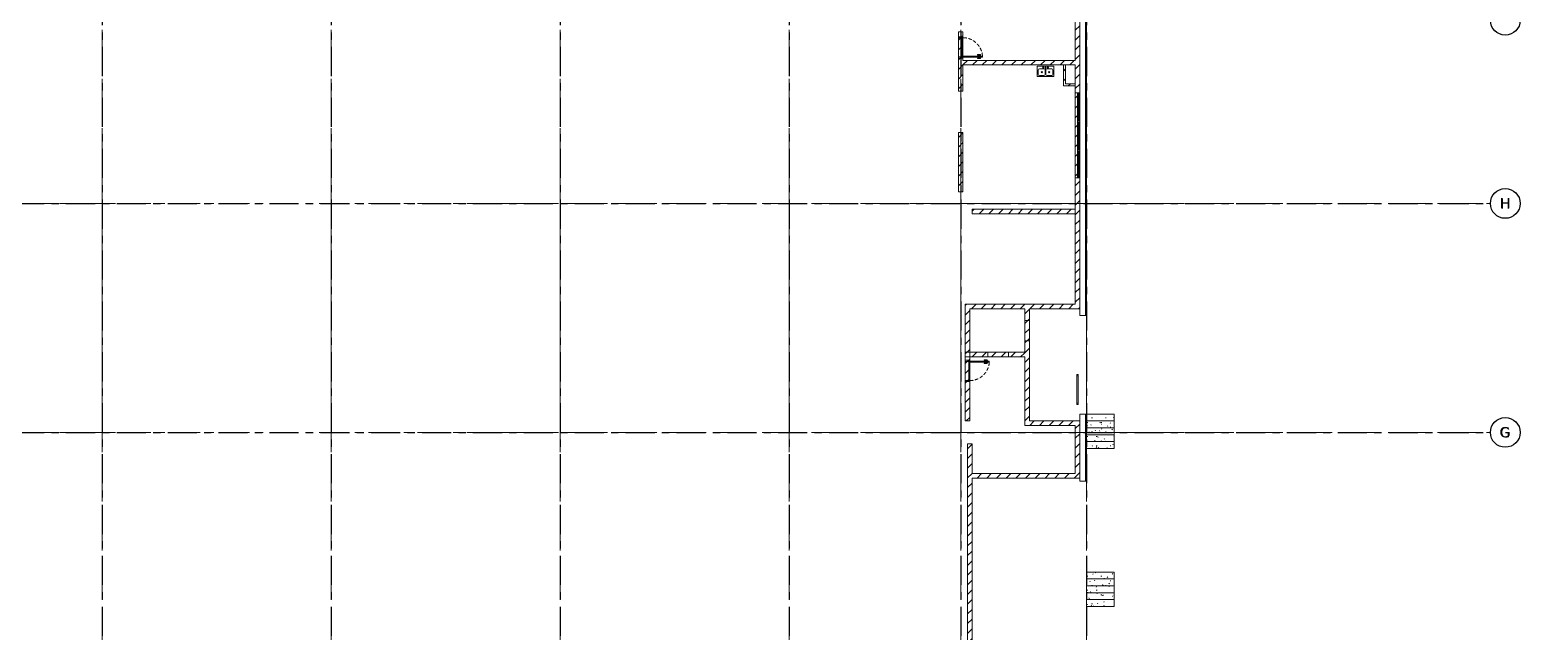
# Model space of a CAD drawing. Header units: millimetres. Extents: x -4000 to 187956, y -58990 to 162485.
# Drawn here: x 119834 to 184941, y 46724 to 73033 of the extents above; entities that cross this region are included whole.
import ezdxf

# ---------------------------------------------------------------- set-up
doc = ezdxf.new("R2010")
doc.units = ezdxf.units.MM
for name, pattern in [('Dash - 1_5mm', [225, 150, -75]), ('Grid Line', [2222.5, 1270, -317.5, 317.5, -317.5]), ('Grid Line 12_5mm', [2150, 1250, -300, 300, -300]), ('Overhead', [375, 225, -150]), ('Overhead 1_5mm', [250, 150, -100])]:
    doc.linetypes.add(name, pattern=pattern)
for name, color, linetype, lineweight in [('A-DETL-GENF', 92, 'Continuous', 9), ('A-DETL-MEDM', 33, 'Continuous', 9), ('A-DOOR', 31, 'Continuous', 13), ('A-DOOR-FRAM', 31, 'Continuous', 13), ('A-GLAZ', 151, 'Continuous', 13), ('A-WALL', 113, 'Continuous', 13), ('A-WALL-PATT', 111, 'Continuous', 13), ('P-SANR-FIXT', 6, 'Continuous', 9), ('S-GRID', 1, 'Continuous', 30), ('S-GRID-IDEN', 1, 'Continuous', 30), ('S-STRS', 31, 'Continuous', 9)]:
    doc.layers.add(name, color=color, linetype=linetype, lineweight=lineweight)
doc.styles.add('Arial', font='arial.ttf', dxfattribs={"height": 450})
doc.styles.add('Trebuchet MS_1', font='trebuc.ttf', dxfattribs={"height": 450})
pattern_1 = [(0, (0, 0), (812.8, 203.2), [33.528, -576.072, 33.528, -576.072, -3251.2]), (0, (0, 0), (812.8, 203.2), [-1219.2, 33.528, -1185.672, 33.528, -576.072, -1422.4]), (0, (0, 0), (812.8, 203.2), [-3048, 33.528, -372.872, 33.528, -982.472]), (120, (304.8, 101.6), (-582.37636, 602.30545), [33.528, -576.072, 33.528, -576.072, -3251.2]), (120, (304.8, 101.6), (-582.37636, 602.30545), [-1219.2, 33.528, -1185.672, 33.528, -576.072, -1422.4]), (120, (304.8, 101.6), (-582.37636, 602.30545), [-3048, 33.528, -372.872, 33.528, -982.472]), (240, (406.4, 508), (-230.42364, -805.50545), [33.528, -576.072, 33.528, -576.072, -3251.2]), (240, (406.4, 508), (-230.42364, -805.50545), [-1219.2, 33.528, -1185.672, 33.528, -576.072, -1422.4]), (240, (406.4, 508), (-230.42364, -805.50545), [-3048, 33.528, -372.872, 33.528, -982.472])]
pattern_2 = [(45, (0, 0), (-212.13203, 212.13203), [])]

# ---------------------------------------------------------------- blocks, each defined once
blk = doc.blocks.new('WAF - 1240x600-V744-FFS - TANG 1')
at = {"layer": 'A-GLAZ', "color": 161, "lineweight": 15}
for p, q in [((-620, 0), (-620, 100)), ((-620, 100), (620, 100)), ((-620, 0), (-570, 0)), ((-570, 61), (-570, 100)), ((-570, 100), (-570, 0)), ((-570, 29), (-570, 61)), ((-570, 61), (570, 61)), ((-570, 29), (570, 29)), ((-570, 0), (-570, 29)), ((570, 0), (-570, 0)), ((-570, 0), (570, 0)), ((570, 61), (570, 100)), ((570, 0), (570, 100)), ((570, 61), (570, 29)), ((570, 0), (570, 29)), ((570, 0), (620, 0))]:
    blk.add_line(p, q, dxfattribs=at)
at = {"layer": 'A-GLAZ', "color": 163, "lineweight": 15}
for p, q in [((-620, 0), (-620, 100)), ((620, 0), (-620, 0)), ((620, 100), (620, 0))]:
    blk.add_line(p, q, dxfattribs=at)
at = {"layer": 'A-GLAZ', "lineweight": 15}
for p, q in [((-620, 100), (-570, 100)), ((570, 100), (-570, 100)), ((570, 100), (-570, 100)), ((-570, 29), (-570, 61)), ((-570, 61), (-557, 61)), ((-570, 29), (-570, 61)), ((-568, 29), (-570, 29)), ((-570, 0), (570, 0)), ((-557, 48), (-568, 29)), ((-557, 48), (-568, 29)), ((-568, 29), (568, 29)), ((568, 29), (-568, 29)), ((-557, 61), (-557, 56)), ((-557, 61), (-557, 48)), ((-557, 61), (557, 61)), ((557, 61), (-557, 61)), ((-557, 56), (557, 56)), ((-557, 56), (-557, 53)), ((557, 53), (-557, 53)), ((-557, 53), (-557, 48)), ((557, 48), (-557, 48)), ((-557, 48), (557, 48)), ((557, 61), (557, 56)), ((557, 61), (570, 61)), ((557, 48), (557, 61)), ((557, 53), (557, 56)), ((557, 53), (557, 48)), ((557, 48), (568, 29)), ((568, 29), (557, 48)), ((570, 29), (568, 29)), ((570, 100), (620, 100)), ((570, 29), (570, 61)), ((570, 29), (570, 61)), ((620, 0), (620, 100))]:
    blk.add_line(p, q, dxfattribs=at)
at = {"layer": 'A-GLAZ', "color": 255, "lineweight": 15}
for p, q in [((-570, 100), (570, 100)), ((568, 29), (-568, 29)), ((-557, 61), (557, 61)), ((557, 56), (-557, 56)), ((-557, 56), (-557, 53)), ((-557, 56), (-557, 53)), ((-557, 53), (557, 53)), ((557, 56), (557, 53)), ((557, 56), (557, 53))]:
    blk.add_line(p, q, dxfattribs=at)
blk = doc.blocks.new('WAF - 1240x600-V745-FFS - TANG 1')
at = {"layer": 'A-GLAZ', "lineweight": 15}
for p, q in [((-620, 0), (-620, 100)), ((-620, 100), (-570, 100)), ((570, 100), (-570, 100)), ((570, 100), (-570, 100)), ((-570, 29), (-570, 61)), ((-570, 61), (-557, 61)), ((-570, 29), (-570, 61)), ((-568, 29), (-570, 29)), ((-570, 0), (570, 0)), ((-557, 48), (-568, 29)), ((-557, 48), (-568, 29)), ((-568, 29), (568, 29)), ((568, 29), (-568, 29)), ((-557, 61), (-557, 56)), ((-557, 61), (-557, 48)), ((-557, 61), (557, 61)), ((557, 61), (-557, 61)), ((-557, 56), (557, 56)), ((-557, 56), (-557, 53)), ((557, 53), (-557, 53)), ((-557, 53), (-557, 48)), ((557, 48), (-557, 48)), ((-557, 48), (557, 48)), ((557, 61), (557, 56)), ((557, 61), (570, 61)), ((557, 48), (557, 61)), ((557, 53), (557, 56)), ((557, 53), (557, 48)), ((557, 48), (568, 29)), ((568, 29), (557, 48)), ((570, 29), (568, 29)), ((570, 100), (620, 100)), ((570, 29), (570, 61)), ((570, 29), (570, 61)), ((620, 18), (620, 100)), ((620, 0), (620, 17))]:
    blk.add_line(p, q, dxfattribs=at)
at = {"layer": 'A-GLAZ', "color": 163, "lineweight": 15}
for p, q in [((-620, 0), (-620, 100)), ((620, 0), (-620, 0)), ((620, 100), (620, 18)), ((620, 17), (620, 0))]:
    blk.add_line(p, q, dxfattribs=at)
at = {"layer": 'A-GLAZ', "color": 161, "lineweight": 15}
for p, q in [((-620, 100), (620, 100)), ((-620, 0), (-570, 0)), ((-570, 61), (-570, 100)), ((-570, 100), (-570, 0)), ((-570, 29), (-570, 61)), ((-570, 61), (570, 61)), ((-570, 29), (570, 29)), ((-570, 0), (-570, 29)), ((570, 0), (-570, 0)), ((-570, 0), (570, 0)), ((570, 61), (570, 100)), ((570, 18), (570, 100)), ((570, 61), (570, 29)), ((570, 18), (570, 29)), ((570, 0), (570, 17)), ((570, 0), (570, 17)), ((570, 0), (620, 0))]:
    blk.add_line(p, q, dxfattribs=at)
at = {"layer": 'A-GLAZ', "color": 255, "lineweight": 15}
for p, q in [((-570, 100), (570, 100)), ((568, 29), (-568, 29)), ((-557, 61), (557, 61)), ((557, 56), (-557, 56)), ((-557, 56), (-557, 53)), ((-557, 56), (-557, 53)), ((-557, 53), (557, 53)), ((557, 56), (557, 53)), ((557, 56), (557, 53))]:
    blk.add_line(p, q, dxfattribs=at)
blk = doc.blocks.new('WAF - 1240x600-V746-FFS - TANG 1')
at = {"layer": 'A-GLAZ', "lineweight": 15}
for p, q in [((-620, 18), (-620, 100)), ((-620, 100), (-570, 100)), ((-620, 0), (-620, 17)), ((570, 100), (-570, 100)), ((570, 100), (-570, 100)), ((-570, 29), (-570, 61)), ((-570, 61), (-557, 61)), ((-570, 29), (-570, 61)), ((-568, 29), (-570, 29)), ((-570, 0), (570, 0)), ((-557, 48), (-568, 29)), ((-557, 48), (-568, 29)), ((-568, 29), (568, 29)), ((568, 29), (-568, 29)), ((-557, 61), (-557, 56)), ((-557, 61), (-557, 48)), ((-557, 61), (557, 61)), ((557, 61), (-557, 61)), ((-557, 56), (557, 56)), ((-557, 56), (-557, 53)), ((557, 53), (-557, 53)), ((-557, 53), (-557, 48)), ((557, 48), (-557, 48)), ((-557, 48), (557, 48)), ((557, 61), (557, 56)), ((557, 61), (570, 61)), ((557, 48), (557, 61)), ((557, 53), (557, 56)), ((557, 53), (557, 48)), ((557, 48), (566, 33)), ((566, 33), (557, 48)), ((567, 32), (568, 29)), ((568, 29), (567, 32)), ((570, 29), (568, 29)), ((570, 100), (620, 100)), ((570, 33), (570, 61)), ((570, 33), (570, 61)), ((570, 29), (570, 32)), ((570, 29), (570, 32))]:
    blk.add_line(p, q, dxfattribs=at)
at = {"layer": 'A-GLAZ', "color": 163, "lineweight": 15}
for p, q in [((-620, 18), (-620, 100)), ((-620, 0), (-620, 17)), ((620, 0), (-620, 0)), ((620, 100), (620, 33)), ((620, 32), (620, 0))]:
    blk.add_line(p, q, dxfattribs=at)
at = {"layer": 'A-GLAZ', "color": 161, "lineweight": 15}
for p, q in [((-620, 100), (620, 100)), ((-620, 0), (-570, 0)), ((-570, 61), (-570, 100)), ((-570, 100), (-570, 19)), ((-570, 29), (-570, 61)), ((-570, 61), (570, 61)), ((-570, 29), (570, 29)), ((-570, 19), (-570, 29)), ((-570, 0), (-570, 18)), ((-570, 18), (-570, 0)), ((570, 0), (-570, 0)), ((-570, 0), (570, 0)), ((570, 61), (570, 100)), ((570, 33), (570, 100)), ((570, 61), (570, 33)), ((570, 32), (570, 29)), ((570, 0), (570, 32)), ((570, 0), (570, 29)), ((570, 0), (620, 0)), ((620, 33), (620, 100)), ((620, 0), (620, 32))]:
    blk.add_line(p, q, dxfattribs=at)
at = {"layer": 'A-GLAZ', "color": 255, "lineweight": 15}
for p, q in [((-570, 100), (570, 100)), ((568, 29), (-568, 29)), ((-557, 61), (557, 61)), ((557, 56), (-557, 56)), ((-557, 56), (-557, 53)), ((-557, 56), (-557, 53)), ((-557, 53), (557, 53)), ((557, 56), (557, 53)), ((557, 56), (557, 53))]:
    blk.add_line(p, q, dxfattribs=at)
blk = doc.blocks.new('MP_ PS_Single panel_Wall hosted - 1300x1275-308806-FFS - TANG 1')
at = {"layer": 'A-GLAZ', "color": 94, "lineweight": 15}
for p, q in [((-650, -25), (-650, 25)), ((-650, 25), (650, 25)), ((650, 25), (650, -25)), ((650, -25), (-650, -25))]:
    blk.add_line(p, q, dxfattribs=at)
at = {"layer": 'A-GLAZ', "color": 83, "lineweight": 15}
for p, q in [((-650, 25), (-650, -25)), ((-650, 25), (-600, 25)), ((600, 25), (-600, 25)), ((-600, 25), (-600, -25)), ((600, -25), (600, 25)), ((600, 25), (650, 25)), ((650, 25), (650, -25)), ((-650, -25), (-600, -25)), ((-600, -25), (600, -25)), ((600, -25), (650, -25))]:
    blk.add_line(p, q, dxfattribs=at)
at = {"layer": 'A-GLAZ', "lineweight": 9}
for p, q in [((-600, 25), (-600, -25)), ((-600, -25), (-600, 25)), ((-600, 25), (600, 25)), ((600, 25), (-600, 25)), ((-600, 25), (-600, -25)), ((-600, -25), (-600, 25)), ((-600, 25), (600, 25)), ((600, 25), (-600, 25)), ((-600, 25), (-600, -25)), ((-600, -25), (-600, 25)), ((-600, 25), (600, 25)), ((600, 25), (-600, 25)), ((-600, 25), (-600, -25)), ((-600, -25), (-600, 25)), ((-600, 25), (600, 25)), ((600, 25), (-600, 25)), ((-600, 25), (-600, -25)), ((-600, -25), (-600, 25)), ((-600, 25), (600, 25)), ((600, 25), (-600, 25)), ((-600, 25), (-600, -25)), ((-600, -25), (-600, 25)), ((-600, 25), (600, 25)), ((600, 25), (-600, 25)), ((-600, 25), (-600, -25)), ((-600, -25), (-600, 25)), ((-600, 25), (600, 25)), ((600, 25), (-600, 25)), ((-600, 25), (-600, -25)), ((-600, -25), (-600, 25)), ((-600, 25), (600, 25)), ((600, 25), (-600, 25)), ((-600, 25), (-600, -25)), ((-600, -25), (-600, 25)), ((-600, 25), (600, 25)), ((600, 25), (-600, 25)), ((-600, 25), (-600, -25)), ((-600, -25), (-600, 25)), ((-600, 25), (600, 25)), ((600, 25), (-600, 25)), ((-600, 25), (-600, -25)), ((-600, -25), (-600, 25)), ((-600, 25), (600, 25)), ((600, 25), (-600, 25)), ((-600, 25), (-600, -25)), ((-600, -25), (-600, 25)), ((-600, 25), (600, 25)), ((600, 25), (-600, 25)), ((600, 25), (600, -25)), ((600, -25), (600, 25)), ((600, 25), (600, -25)), ((600, -25), (600, 25)), ((600, 25), (600, -25)), ((600, -25), (600, 25)), ((600, 25), (600, -25)), ((600, -25), (600, 25)), ((600, 25), (600, -25)), ((600, -25), (600, 25)), ((600, 25), (600, -25)), ((600, -25), (600, 25)), ((600, 25), (600, -25)), ((600, -25), (600, 25)), ((600, 25), (600, -25)), ((600, -25), (600, 25)), ((600, 25), (600, -25)), ((600, -25), (600, 25)), ((600, 25), (600, -25)), ((600, -25), (600, 25)), ((600, 25), (600, -25)), ((600, -25), (600, 25)), ((600, 25), (600, -25)), ((600, -25), (600, 25)), ((600, -25), (-600, -25)), ((600, -25), (-600, -25)), ((600, -25), (-600, -25)), ((600, -25), (-600, -25)), ((600, -25), (-600, -25)), ((600, -25), (-600, -25)), ((600, -25), (-600, -25)), ((600, -25), (-600, -25)), ((600, -25), (-600, -25)), ((600, -25), (-600, -25)), ((600, -25), (-600, -25)), ((600, -25), (-600, -25)), ((600, -25), (-600, -25)), ((600, -25), (-600, -25)), ((600, -25), (-600, -25)), ((600, -25), (-600, -25)), ((600, -25), (-600, -25)), ((600, -25), (-600, -25)), ((600, -25), (-600, -25)), ((600, -25), (-600, -25)), ((600, -25), (-600, -25)), ((600, -25), (-600, -25)), ((600, -25), (-600, -25)), ((600, -25), (-600, -25))]:
    blk.add_line(p, q, dxfattribs=at)
at = {"layer": 'A-GLAZ', "color": 50, "lineweight": 15}
for p, q in [((-600, -25), (-600, 25)), ((600, 25), (-600, 25)), ((-600, 25), (600, 25)), ((600, 25), (600, -25)), ((-600, -25), (600, -25)), ((600, -25), (-600, -25))]:
    blk.add_line(p, q, dxfattribs=at)
blk = doc.blocks.new('MP_DR_Single Swing_Miscellaneous - 2200x850_FR_SOLID CORE-328089-FFS - TANG 1')
at = {"layer": 'A-DOOR', "lineweight": 9}
for p, q in [((317, 860), (372, 860)), ((317, 730), (317, 860)), ((337, 730), (317, 730)), ((337, 840), (337, 730)), ((372, 840), (337, 840)), ((372, 880), (380, 880)), ((372, 860), (372, 880)), ((372, 840), (372, 860)), ((372, 860), (372, 840)), ((372, 820), (372, 840)), ((380, 820), (372, 820)), ((380, 880), (380, 820)), ((425, 880), (433, 880)), ((425, 820), (425, 880)), ((433, 820), (425, 820)), ((433, 880), (433, 860)), ((433, 860), (433, 840)), ((433, 840), (433, 860)), ((433, 860), (488, 860)), ((433, 840), (433, 820)), ((468, 840), (433, 840)), ((468, 730), (468, 840)), ((488, 730), (468, 730)), ((488, 860), (488, 730))]:
    blk.add_line(p, q, dxfattribs=at)
at = {"layer": 'A-DOOR', "color": 174, "lineweight": 15}
for p, q in [((380, 950), (425, 950)), ((380, 880), (380, 950)), ((380, 100), (380, 820)), ((425, 950), (425, 880)), ((425, 820), (425, 100))]:
    blk.add_line(p, q, dxfattribs=at)
at = {"layer": 'A-DOOR', "color": 163, "lineweight": 15}
for p, q in [((380, 820), (380, 880)), ((425, 880), (425, 820)), ((425, 100), (380, 100))]:
    blk.add_line(p, q, dxfattribs=at)
at = {"layer": 'A-DOOR', "linetype": 'Dash - 1_5mm', "lineweight": 9}
blk.add_arc((434, 93), 859, 93.59243, 179.52259, dxfattribs=at)
at = {"layer": 'A-DOOR-FRAM', "color": 91, "lineweight": 15}
for p, q in [((-465, 100), (380, 100)), ((-465, -100), (-465, 100)), ((425, 100), (465, 100)), ((465, 100), (465, -100)), ((465, -100), (-465, -100))]:
    blk.add_line(p, q, dxfattribs=at)
at = {"layer": 'A-DOOR-FRAM', "color": 81, "lineweight": 15}
for p, q in [((-465, 100), (-465, -100)), ((-425, 100), (-465, 100)), ((-425, 100), (-425, 55)), ((380, 100), (-425, 100)), ((-425, 100), (-425, 55)), ((-425, 55), (-415, 55)), ((-425, 55), (425, 55)), ((-415, 55), (-415, -100)), ((415, 55), (-415, 55)), ((-415, 55), (-415, -100)), ((380, 100), (425, 100)), ((415, -100), (415, 55)), ((415, 55), (425, 55)), ((415, -100), (415, 55)), ((425, 100), (465, 100)), ((425, 55), (425, 100)), ((425, 55), (425, 100)), ((465, 100), (465, -100)), ((-465, -100), (-415, -100)), ((-415, -100), (415, -100)), ((465, -100), (415, -100))]:
    blk.add_line(p, q, dxfattribs=at)
at = {"layer": 'A-DOOR-FRAM', "color": 71, "lineweight": 15}
blk.add_line((425, 100), (380, 100), dxfattribs=at)
blk = doc.blocks.new('MP_DR_Single Swing_Miscellaneous - 2200x850_FR_SOLID CORE-V758-FFS - TANG 1')
at = {"layer": 'A-DOOR', "color": 163, "lineweight": 15}
for p, q in [((425, -100), (380, -100)), ((380, -820), (380, -880)), ((425, -880), (425, -820))]:
    blk.add_line(p, q, dxfattribs=at)
at = {"layer": 'A-DOOR', "color": 174, "lineweight": 15}
for p, q in [((380, -100), (380, -820)), ((425, -820), (425, -100)), ((380, -880), (380, -950)), ((380, -950), (425, -950)), ((425, -950), (425, -880))]:
    blk.add_line(p, q, dxfattribs=at)
at = {"layer": 'A-DOOR', "lineweight": 9}
for p, q in [((337, -730), (317, -730)), ((317, -730), (317, -860)), ((317, -860), (372, -860)), ((337, -840), (337, -730)), ((372, -840), (337, -840)), ((380, -820), (372, -820)), ((372, -820), (372, -840)), ((372, -840), (372, -860)), ((372, -860), (372, -840)), ((372, -860), (372, -880)), ((372, -880), (380, -880)), ((380, -880), (380, -820)), ((425, -820), (425, -880)), ((433, -820), (425, -820)), ((425, -880), (433, -880)), ((433, -840), (433, -820)), ((433, -860), (433, -840)), ((468, -840), (433, -840)), ((433, -840), (433, -860)), ((433, -880), (433, -860)), ((433, -860), (488, -860)), ((488, -730), (468, -730)), ((468, -730), (468, -840)), ((488, -860), (488, -730))]:
    blk.add_line(p, q, dxfattribs=at)
at = {"layer": 'A-DOOR', "linetype": 'Dash - 1_5mm', "lineweight": 9}
blk.add_arc((434, -93), 859, 180.47741, 266.40757, dxfattribs=at)
at = {"layer": 'A-DOOR-FRAM', "color": 91, "lineweight": 15}
for p, q in [((-465, -100), (-465, 100)), ((-465, 100), (465, 100)), ((465, 100), (465, -100)), ((380, -100), (-465, -100)), ((465, -100), (425, -100))]:
    blk.add_line(p, q, dxfattribs=at)
at = {"layer": 'A-DOOR-FRAM', "color": 81, "lineweight": 15}
for p, q in [((-465, 100), (-465, -100)), ((-415, 100), (-465, 100)), ((415, 100), (-415, 100)), ((-415, 100), (-415, -55)), ((-415, 100), (-415, -55)), ((415, -55), (415, 100)), ((415, 100), (465, 100)), ((415, -55), (415, 100)), ((465, 100), (465, -100)), ((-465, -100), (-425, -100)), ((-415, -55), (-425, -55)), ((-425, -55), (-425, -100)), ((425, -55), (-425, -55)), ((-425, -55), (-425, -100)), ((-425, -100), (380, -100)), ((-415, -55), (415, -55)), ((425, -100), (380, -100)), ((425, -55), (415, -55)), ((425, -100), (425, -55)), ((425, -100), (425, -55)), ((465, -100), (425, -100))]:
    blk.add_line(p, q, dxfattribs=at)
at = {"layer": 'A-DOOR-FRAM', "color": 71, "lineweight": 15}
blk.add_line((380, -100), (425, -100), dxfattribs=at)
blk = doc.blocks.new('M_Door-Opening - 900x2200-336884-FFS - TANG 1')
at = {"layer": 'A-DETL-GENF', "linetype": 'Overhead'}
blk.add_line((442, 100), (-458, 100), dxfattribs=at)
at = {"layer": 'A-DETL-MEDM', "color": 75, "lineweight": 18}
for p, q in [((-458, 100), (-458, -100)), ((442, -100), (442, 100))]:
    blk.add_line(p, q, dxfattribs=at)
at = {"layer": 'A-DETL-MEDM', "linetype": 'Overhead'}
blk.add_line((-458, -100), (442, -100), dxfattribs=at)
blk = doc.blocks.new('Bon rua bat doi _2_ - 720 x 450 mm 2-642311-FFS - TANG 1')
at = {"layer": 'P-SANR-FIXT', "color": 250}
for p, q in [((376, 227), (-344, 227)), ((-344, 227), (-344, -223)), ((-306, 62), (-306, -134)), ((-54, 113), (-255, 113)), ((-3, 62), (-3, -134)), ((3, 170), (3, 15)), ((28, 170), (28, 15)), ((35, 62), (35, -134)), ((287, 113), (86, 113)), ((338, -134), (338, 62)), ((376, -223), (376, 227)), ((-344, -223), (376, -223)), ((-255, -185), (-54, -185)), ((86, -185), (287, -185))]:
    blk.add_line(p, q, dxfattribs=at)
for centre, radius, start, end in [((-255, 62), 50.8, 90, 180), ((-84, 170), 25.4, 360, 180), ((-84, 170), 25.4, 180, 360), ((-54, 62), 50.8, 360, 90), ((16, 170), 12.7, 360, 180), ((16, 15), 12.7, 180, 0), ((86, 62), 50.8, 90, 180), ((116, 170), 25.4, 360, 180), ((116, 170), 25.4, 180, 360), ((287, 62), 50.8, 360, 90), ((-255, -134), 50.8, 180, 270), ((-145, -36), 25.4, 0, 180), ((-145, -36), 25.4, 180, 360), ((-54, -134), 50.8, 270, 0), ((86, -134), 50.8, 180, 270), ((177, -36), 25.4, 0, 180), ((177, -36), 25.4, 180, 360), ((287, -134), 50.8, 270, 0)]:
    blk.add_arc(centre, radius, start, end, dxfattribs=at)
blk = doc.blocks.new('Grid - M_Grid Head - Circle-4774-FFS - TANG 1')
at = {"layer": 'S-GRID-IDEN', "color": 250, "lineweight": 9}
blk.add_circle((0, 0), 6.5, dxfattribs=at)
blk = doc.blocks.new('CMF2_NHAXUONG_A_rvt-1-FFS - TANG 1')
at = {"layer": 'A-WALL-PATT', "lineweight": 9}
h = blk.add_hatch(dxfattribs=at)
h.set_pattern_fill('FP_12', color=250, style=0, pattern_type=2)
h.set_pattern_definition(pattern_2)
h.paths.add_polyline_path([(165700, 61050), (165700, 118850), (165500, 118850), (165500, 61050)])
h = blk.add_hatch(dxfattribs=at)
h.set_pattern_fill('FP_12', color=250, style=0, pattern_type=2)
h.set_pattern_definition(pattern_2)
h.paths.add_polyline_path([(160600, 70350), (160600, 72950), (160400, 72950), (160400, 70350)])
h = blk.add_hatch(dxfattribs=at)
h.set_pattern_fill('FP_12', color=250, style=0, pattern_type=2)
h.set_pattern_definition(pattern_2)
h.paths.add_polyline_path([(165085, 71500), (165500, 71500), (165500, 71700), (160600, 71700), (160600, 71500), (164985, 71500)])
h = blk.add_hatch(dxfattribs=at)
h.set_pattern_fill('FP_12', color=250, style=0, pattern_type=2)
h.set_pattern_definition(pattern_2)
h.paths.add_polyline_path([(165085, 70580), (165085, 71500), (164985, 71500), (164985, 70580)])
h = blk.add_hatch(dxfattribs=at)
h.set_pattern_fill('FP_12', color=250, style=0, pattern_type=2)
h.set_pattern_definition(pattern_2)
h.paths.add_polyline_path([(165500, 70580), (165500, 70680), (165085, 70680), (165085, 70580)])
h = blk.add_hatch(dxfattribs=at)
h.set_pattern_fill('FP_12', color=250, style=0, pattern_type=2)
h.set_pattern_definition(pattern_2)
h.paths.add_polyline_path([(160600, 65950), (160600, 68550), (160400, 68550), (160400, 65950)])
h = blk.add_hatch(dxfattribs=at)
h.set_pattern_fill('FP_12', color=250, style=0, pattern_type=2)
h.set_pattern_definition(pattern_2)
h.paths.add_polyline_path([(165500, 65000), (165500, 65200), (161000, 65200), (161000, 65000)])
h = blk.add_hatch(dxfattribs=at)
h.set_pattern_fill('FP_12', color=250, style=0, pattern_type=2)
h.set_pattern_definition(pattern_2)
h.paths.add_polyline_path([(161548, 60850), (165700, 60850), (165700, 61050), (160700, 61050), (160700, 60850), (160900, 60850)])
h = blk.add_hatch(dxfattribs=at)
h.set_pattern_fill('FP_12', color=250, style=0, pattern_type=2)
h.set_pattern_definition(pattern_2)
h.paths.add_polyline_path([(160900, 55950), (160900, 60850), (160700, 60850), (160700, 55950)])
h = blk.add_hatch(dxfattribs=at)
h.set_pattern_fill('FP_12', color=250, style=0, pattern_type=2)
h.set_pattern_definition(pattern_2)
h.paths.add_polyline_path([(163300, 55950), (163500, 55950), (163500, 60850), (163300, 60850), (163300, 56818)])
h = blk.add_hatch(dxfattribs=at)
h.set_pattern_fill('FP_12', color=250, style=0, pattern_type=2)
h.set_pattern_definition(pattern_2)
h.paths.add_polyline_path([(160700, 58750), (163300, 58750), (163300, 58950), (160700, 58950)])
h = blk.add_hatch(dxfattribs=at)
h.set_pattern_fill('FP_12', color=250, style=0, pattern_type=2)
h.set_pattern_definition(pattern_2)
h.paths.add_polyline_path([(165500, 55750), (165500, 55950), (163300, 55950), (163300, 55750)])
h = blk.add_hatch(dxfattribs=at)
h.set_pattern_fill('FP_12', color=250, style=0, pattern_type=2)
h.set_pattern_definition(pattern_2)
h.paths.add_polyline_path([(165700, 53650), (165700, 55950), (165500, 55950), (165500, 53650)])
h = blk.add_hatch(dxfattribs=at)
h.set_pattern_fill('FP_12', color=250, style=0, pattern_type=2)
h.set_pattern_definition(pattern_2)
h.paths.add_polyline_path([(161000, 45550), (161000, 54950), (160800, 54950), (160800, 45550)])
h = blk.add_hatch(dxfattribs=at)
h.set_pattern_fill('FP_12', color=250, style=0, pattern_type=2)
h.set_pattern_definition(pattern_2)
h.paths.add_polyline_path([(161000, 53450), (165700, 53450), (165700, 53650), (161000, 53650)])
at = {"layer": 'S-STRS'}
h = blk.add_hatch(dxfattribs=at)
h.set_pattern_fill('FP_1', color=256, style=0, pattern_type=2)
h.set_pattern_definition(pattern_1)
h.paths.add_polyline_path([(166000, 55950), (167200, 55950), (167200, 56250), (166000, 56250)])
h = blk.add_hatch(dxfattribs=at)
h.set_pattern_fill('FP_1', color=256, style=0, pattern_type=2)
h.set_pattern_definition(pattern_1)
h.paths.add_polyline_path([(166000, 55650), (167200, 55650), (167200, 55950), (166000, 55950)])
h = blk.add_hatch(dxfattribs=at)
h.set_pattern_fill('FP_2', color=256, style=0, pattern_type=2)
h.set_pattern_definition(pattern_1)
h.paths.add_polyline_path([(166000, 55350), (167200, 55350), (167200, 55650), (166000, 55650)])
h = blk.add_hatch(dxfattribs=at)
h.set_pattern_fill('FP_11', color=256, style=0, pattern_type=2)
h.set_pattern_definition(pattern_1)
h.paths.add_polyline_path([(166000, 55050), (167200, 55050), (167200, 55350), (166000, 55350)])
h = blk.add_hatch(dxfattribs=at)
h.set_pattern_fill('FP_10', color=256, style=0, pattern_type=2)
h.set_pattern_definition(pattern_1)
h.paths.add_polyline_path([(166000, 54750), (167200, 54750), (167200, 55050), (166000, 55050)])
h = blk.add_hatch(dxfattribs=at)
h.set_pattern_fill('FP_1', color=256, style=0, pattern_type=2)
h.set_pattern_definition(pattern_1)
h.paths.add_polyline_path([(166000, 49050), (167200, 49050), (167200, 49350), (166000, 49350)])
h = blk.add_hatch(dxfattribs=at)
h.set_pattern_fill('FP_1', color=256, style=0, pattern_type=2)
h.set_pattern_definition(pattern_1)
h.paths.add_polyline_path([(166000, 48750), (167200, 48750), (167200, 49050), (166000, 49050)])
h = blk.add_hatch(dxfattribs=at)
h.set_pattern_fill('FP_1', color=256, style=0, pattern_type=2)
h.set_pattern_definition(pattern_1)
h.paths.add_polyline_path([(166000, 48450), (167200, 48450), (167200, 48750), (166000, 48750)])
h = blk.add_hatch(dxfattribs=at)
h.set_pattern_fill('FP_1', color=256, style=0, pattern_type=2)
h.set_pattern_definition(pattern_1)
h.paths.add_polyline_path([(166000, 48150), (167200, 48150), (167200, 48450), (166000, 48450)])
h = blk.add_hatch(dxfattribs=at)
h.set_pattern_fill('FP_1', color=256, style=0, pattern_type=2)
h.set_pattern_definition(pattern_1)
h.paths.add_polyline_path([(166000, 47850), (167200, 47850), (167200, 48150), (166000, 48150)])
at = {"layer": 'A-WALL', "color": 50, "lineweight": 15}
for p, q in [((165700, 119575), (165700, 60550)), ((165950, 119575), (165950, 60550)), ((166000, 60550), (166000, 119575)), ((165700, 61050), (165700, 118850)), ((165500, 77350), (165500, 71700)), ((160400, 72950), (160400, 70350)), ((160600, 72950), (160400, 72950)), ((160600, 71700), (160600, 72950)), ((165500, 71700), (160600, 71700)), ((160600, 71500), (164985, 71500)), ((160600, 70350), (160600, 71500)), ((164985, 71500), (164985, 70580)), ((165085, 71500), (165500, 71500)), ((165085, 70680), (165085, 71500)), ((165500, 71500), (165500, 70680)), ((160400, 70350), (160600, 70350)), ((164985, 70580), (165085, 70580)), ((165500, 70680), (165085, 70680)), ((165085, 70580), (165500, 70580)), ((165500, 70580), (165500, 61050)), ((165700, 70232), (165700, 69092)), ((165700, 69092), (165700, 70232)), ((160400, 68550), (160400, 65950)), ((160600, 68550), (160400, 68550)), ((160600, 65950), (160600, 68550)), ((165700, 68992), (165700, 67852)), ((165700, 67852), (165700, 68992)), ((165700, 67752), (165700, 66612)), ((165700, 66612), (165700, 67752)), ((160400, 65950), (160600, 65950)), ((165500, 65200), (161000, 65200)), ((161000, 65200), (161000, 65000)), ((165500, 65000), (165500, 65200)), ((161000, 65000), (165500, 65000)), ((165500, 61050), (160700, 61050)), ((160700, 61050), (160700, 60850)), ((160700, 60850), (160700, 55950)), ((160900, 60850), (163300, 60850)), ((160900, 55950), (160900, 60850)), ((163300, 60850), (163300, 58950)), ((163500, 55950), (163500, 60850)), ((163500, 60850), (165700, 60850)), ((165700, 60850), (165700, 61050)), ((165700, 60550), (166000, 60550)), ((163300, 58950), (160700, 58950)), ((160700, 58950), (160700, 58750)), ((160700, 58750), (163300, 58750)), ((163300, 58750), (163300, 55950)), ((166000, 56250), (165700, 56250)), ((165700, 56250), (165700, 53325)), ((165950, 56250), (165950, 53325)), ((166000, 53325), (166000, 56250)), ((160700, 55950), (160900, 55950)), ((163300, 55950), (163300, 55750)), ((163300, 55750), (165500, 55750)), ((165500, 55950), (163500, 55950)), ((165700, 55950), (165500, 55950)), ((165500, 55750), (165500, 53650)), ((165700, 53650), (165700, 55950)), ((161000, 54950), (160800, 54950)), ((160800, 54950), (160800, 45550)), ((161000, 53650), (161000, 54950)), ((165500, 53650), (161000, 53650)), ((161000, 45550), (161000, 53450)), ((161000, 53450), (165700, 53450)), ((165700, 53450), (165700, 53650)), ((165700, 53325), (166000, 53325))]:
    blk.add_line(p, q, dxfattribs=at)
at = {"layer": 'A-WALL', "color": 35, "lineweight": 15}
for p, q in [((166000, 60550), (166000, 119575)), ((165500, 73800), (165500, 71700)), ((160400, 72950), (160400, 72730)), ((160400, 72950), (160600, 72950)), ((160600, 72730), (160600, 72950)), ((160400, 72730), (160400, 71800)), ((160400, 72730), (160600, 72730)), ((160600, 71800), (160600, 72730)), ((160400, 71800), (160400, 70350)), ((160400, 71800), (160600, 71800)), ((160600, 71700), (160600, 71800)), ((165500, 71700), (160600, 71700)), ((160600, 71500), (164985, 71500)), ((160600, 70350), (160600, 71500)), ((165085, 71500), (165500, 71500)), ((165500, 71500), (165500, 70680)), ((160600, 70350), (160400, 70350)), ((165500, 70580), (165500, 70282)), ((165500, 70282), (165500, 66562)), ((165500, 66562), (165500, 70282)), ((165700, 70282), (165500, 70282)), ((165500, 70282), (165600, 70282)), ((160400, 68550), (160400, 65950)), ((160400, 68550), (160600, 68550)), ((160600, 65950), (160600, 68550)), ((165500, 66562), (165500, 61050)), ((165632, 66562), (165500, 66562)), ((165600, 66562), (165500, 66562)), ((165700, 66562), (165633, 66562)), ((160600, 65950), (160400, 65950)), ((165500, 65200), (161000, 65200)), ((161000, 65000), (161000, 65200)), ((165500, 65200), (165500, 65000)), ((161000, 65000), (165500, 65000)), ((165500, 61050), (160700, 61050)), ((160700, 60850), (160700, 61050)), ((160700, 60850), (160700, 58950)), ((160900, 60850), (163300, 60850)), ((160900, 58950), (160900, 60850)), ((163300, 60850), (163300, 60342)), ((163500, 60342), (163500, 60850)), ((163500, 60850), (165700, 60850)), ((165700, 60850), (165700, 60550)), ((166000, 60550), (165700, 60550)), ((163300, 60342), (163300, 59442)), ((163500, 60342), (163300, 60342)), ((163500, 59442), (163500, 60342)), ((163300, 59442), (163300, 58950)), ((163300, 59442), (163500, 59442)), ((163500, 55950), (163500, 59442)), ((160700, 58750), (160700, 58950)), ((160700, 58750), (160700, 58602)), ((160700, 58602), (160700, 57672)), ((160900, 58602), (160700, 58602)), ((161683, 58950), (160900, 58950)), ((160900, 58602), (160900, 58750)), ((160900, 58750), (161683, 58750)), ((160900, 57672), (160900, 58602)), ((162583, 58950), (161683, 58950)), ((161683, 58950), (161683, 58750)), ((161683, 58750), (162583, 58750)), ((163300, 58950), (162583, 58950)), ((162583, 58750), (162583, 58950)), ((162583, 58750), (163300, 58750)), ((163300, 58750), (163300, 55950)), ((160700, 57672), (160700, 55950)), ((160900, 57672), (160700, 57672)), ((160900, 55950), (160900, 57672)), ((165700, 56250), (166000, 56250)), ((165700, 56250), (165700, 55950)), ((166000, 53325), (166000, 56250)), ((160900, 55950), (160700, 55950)), ((163300, 55750), (163300, 55950)), ((163300, 55750), (165500, 55750)), ((165500, 55950), (163500, 55950)), ((165500, 55950), (165700, 55950)), ((165500, 55750), (165500, 53650)), ((160800, 54950), (161000, 54950)), ((160800, 54950), (160800, 45550)), ((161000, 53650), (161000, 54950)), ((165500, 53650), (161000, 53650)), ((161000, 45550), (161000, 53450)), ((161000, 53450), (165700, 53450)), ((165700, 53450), (165700, 53325)), ((166000, 53325), (165700, 53325))]:
    blk.add_line(p, q, dxfattribs=at)
at = {"layer": 'A-WALL', "color": 53, "lineweight": 15}
for p, q in [((165700, 73929), (165700, 70282)), ((165700, 70282), (165700, 73929)), ((160600, 72730), (160400, 72730)), ((160400, 71800), (160600, 71800)), ((164985, 71500), (165085, 71500)), ((165500, 70680), (165500, 70580)), ((165500, 70282), (165500, 66562)), ((165600, 70282), (165700, 70282)), ((165700, 66562), (165700, 70282)), ((165632, 66562), (165600, 66562)), ((165700, 66562), (165633, 66562)), ((165700, 66562), (165700, 61067)), ((165700, 61050), (165700, 66562)), ((165700, 61067), (165700, 61061)), ((165700, 61060), (165700, 60850)), ((165700, 61050), (165700, 60850)), ((163500, 60342), (163300, 60342)), ((163300, 59442), (163500, 59442)), ((160700, 58950), (160700, 58750)), ((160900, 58950), (160700, 58950)), ((160700, 58750), (160900, 58750)), ((160900, 58602), (160700, 58602)), ((160900, 58750), (160900, 58950)), ((161683, 58950), (161683, 58750)), ((162583, 58750), (162583, 58950)), ((160700, 57672), (160900, 57672)), ((165700, 55950), (165700, 53450)), ((165700, 53650), (165700, 55950)), ((165700, 53650), (165700, 53450))]:
    blk.add_line(p, q, dxfattribs=at)
at = {"layer": 'A-WALL', "color": 255, "lineweight": 15}
for p, q in [((165700, 70282), (165700, 70232)), ((165700, 70232), (165700, 70282)), ((165700, 70232), (165700, 69092)), ((165700, 69092), (165700, 68992)), ((165700, 68992), (165700, 69092)), ((165700, 68992), (165700, 67852)), ((165700, 67852), (165700, 67752)), ((165700, 67752), (165700, 67852)), ((165700, 67752), (165700, 66612)), ((165700, 66612), (165700, 66562)), ((165700, 66562), (165700, 66612))]:
    blk.add_line(p, q, dxfattribs=at)
at = {"layer": 'A-WALL', "color": 71, "lineweight": 15}
for p, q in [((165700, 70282), (165700, 70232)), ((165700, 69092), (165700, 68992)), ((165700, 67852), (165700, 67752)), ((165700, 66612), (165700, 66562))]:
    blk.add_line(p, q, dxfattribs=at)
at = {"layer": 'S-GRID', "linetype": 'Grid Line 12_5mm', "lineweight": 9}
for p, q in [((123000, 161185), (123000, -16487)), ((133000, 161185), (133000, -16487)), ((143000, 161185), (143000, -16487)), ((153000, 161185), (153000, -16487)), ((160500, 161185), (160500, -16487)), ((166000, 161185), (166000, -16487))]:
    blk.add_line(p, q, dxfattribs=at)
at = {"layer": 'S-STRS', "color": 250}
for p, q in [((166000, 56250), (167200, 56250)), ((166000, 55950), (166000, 56250)), ((167200, 55950), (167200, 56250)), ((166000, 55650), (166000, 55950)), ((166000, 55950), (167200, 55950)), ((166000, 55350), (166000, 55650)), ((166000, 55650), (167200, 55650)), ((166000, 55050), (166000, 55350)), ((166000, 55350), (167200, 55350)), ((167200, 55650), (167200, 55950)), ((167200, 55350), (167200, 55650)), ((167200, 55050), (167200, 55350)), ((166000, 54750), (166000, 55050)), ((166000, 55050), (167200, 55050)), ((166000, 54750), (167200, 54750)), ((167200, 54750), (167200, 55050)), ((167200, 49350), (166000, 49350)), ((166000, 49350), (166000, 49050)), ((166000, 49050), (166000, 48750)), ((167200, 49050), (166000, 49050)), ((167200, 49350), (167200, 49050)), ((167200, 49050), (167200, 48750)), ((166000, 48750), (166000, 48450)), ((167200, 48750), (166000, 48750)), ((166000, 48450), (166000, 48150)), ((167200, 48450), (166000, 48450)), ((167200, 48750), (167200, 48450)), ((167200, 48450), (167200, 48150)), ((166000, 48150), (166000, 47850)), ((167200, 48150), (166000, 48150)), ((167200, 47850), (166000, 47850)), ((167200, 48150), (167200, 47850))]:
    blk.add_line(p, q, dxfattribs=at)
at = {"layer": 'S-STRS', "color": 250, "linetype": 'Overhead 1_5mm'}
for p, q in [((166000, 55950), (167200, 55950)), ((166000, 55650), (167200, 55650)), ((166000, 55350), (167200, 55350)), ((166000, 55050), (167200, 55050)), ((166000, 54750), (167200, 54750)), ((167200, 49350), (166000, 49350)), ((167200, 49050), (166000, 49050)), ((167200, 48750), (166000, 48750)), ((167200, 48450), (166000, 48450)), ((167200, 48150), (166000, 48150))]:
    blk.add_line(p, q, dxfattribs=at)
at = {"layer": 'A-DOOR', "color": 250, "lineweight": 9}
for name, p, rotation in [('MP_DR_Single Swing_Miscellaneous - 2200x850_FR_SOLID CORE-328089-FFS - TANG 1', (160500, 72265), 270), ('M_Door-Opening - 900x2200-336884-FFS - TANG 1', (163400, 59900), 90), ('MP_DR_Single Swing_Miscellaneous - 2200x850_FR_SOLID CORE-V758-FFS - TANG 1', (160800, 58137), 90)]:
    blk.add_blockref(name, p, dxfattribs=dict(at, rotation=rotation))
blk.add_blockref('M_Door-Opening - 900x2200-336884-FFS - TANG 1', (162141, 58850), dxfattribs=at)
at = {"layer": 'A-GLAZ', "color": 250, "lineweight": 9, "rotation": 270}
for name, p in [('WAF - 1240x600-V744-FFS - TANG 1', (165600, 69662)), ('WAF - 1240x600-V745-FFS - TANG 1', (165600, 68422)), ('WAF - 1240x600-V746-FFS - TANG 1', (165600, 67182)), ('MP_ PS_Single panel_Wall hosted - 1300x1275-308806-FFS - TANG 1', (165600, 57325))]:
    blk.add_blockref(name, p, dxfattribs=at)
at = {"layer": 'P-SANR-FIXT', "color": 250, "lineweight": 9}
blk.add_blockref('Bon rua bat doi _2_ - 720 x 450 mm 2-642311-FFS - TANG 1', (164190, 71216), dxfattribs=at)
at = {"layer": 'S-GRID-IDEN', "color": 10, "lineweight": 5, "xscale": 99.99999999999993, "yscale": 99.99999999999993, "zscale": 99.99999999999993, "rotation": 269.9999999999994}
blk.add_blockref('Grid - M_Grid Head - Circle-4774-FFS - TANG 1', (184291, 73450), dxfattribs=at)
at = {"layer": 'S-GRID-IDEN', "lineweight": 9, "char_height": 450, "attachment_point": 1, "style": 'Trebuchet MS_1', "bg_fill": 3, "box_fill_scale": 1.25, "bg_fill_color": 256, "bg_fill_true_color": 13158600, "bg_fill_transparency": 0}
for s, insert, width in [('H', (184077, 65678), 505.06), ('G', (184070, 55678), 521.1)]:
    blk.add_mtext(s, dxfattribs=dict(at, insert=insert, width=width))
at = {"layer": 'S-GRID', "linetype": 'Grid Line 12_5mm', "lineweight": 9}
for p, q in [((-824, 65450), (183641, 65450)), ((-824, 55450), (183641, 55450))]:
    blk.add_line(p, q, dxfattribs=at)
at = {"layer": 'S-GRID-IDEN', "color": 10, "lineweight": 5, "xscale": 99.99999999999993, "yscale": 99.99999999999993, "zscale": 99.99999999999993, "rotation": 269.9999999999994}
for p in [(184291, 65450), (184291, 55450)]:
    blk.add_blockref('Grid - M_Grid Head - Circle-4774-FFS - TANG 1', p, dxfattribs=at)
blk = doc.blocks.new('Grid - M_Grid Head - Circle 2-61448-FFS - TANG 1')
at = {"layer": 'S-GRID-IDEN'}
blk.add_circle((0, 0), 6.5, dxfattribs=at)

msp = doc.modelspace()

# ---------------------------------------------------------------- block references
at = {"lineweight": 5}
msp.add_blockref('CMF2_NHAXUONG_A_rvt-1-FFS - TANG 1', (0, 0), dxfattribs=at)

# ---------------------------------------------------------------- next in the draw order: linework, layer by layer
at = {"layer": 'S-GRID', "linetype": 'Grid Line'}
for p, q in [((123000, 161185), (123000, -16487)), ((133000, 161185), (133000, -16487)), ((143000, 161185), (143000, -16487)), ((153000, 161185), (153000, -16487)), ((160500, 161185), (160500, -16487)), ((166000, 161185), (166000, -16487)), ((-824, 65450), (183641, 65450)), ((-824, 55450), (183641, 55450))]:
    msp.add_line(p, q, dxfattribs=at)

# ---------------------------------------------------------------- next in the draw order: block references
at = {"layer": 'S-GRID-IDEN', "xscale": 99.99999999999993, "yscale": 99.99999999999993, "zscale": 99.99999999999993, "rotation": 269.9999999999994}
for p in [(184291, 73450), (184291, 65450), (184291, 55450)]:
    msp.add_blockref('Grid - M_Grid Head - Circle 2-61448-FFS - TANG 1', p, dxfattribs=at)

# ---------------------------------------------------------------- next in the draw order: texts
at = {"layer": 'S-GRID-IDEN', "char_height": 450, "attachment_point": 1, "style": 'Arial'}
for s, insert, width in [('H', (184057, 65685), 553.16), ('G', (184037, 55685), 601.27)]:
    msp.add_mtext(s, dxfattribs=dict(at, insert=insert, width=width))

doc.saveas('drawing.dxf')
